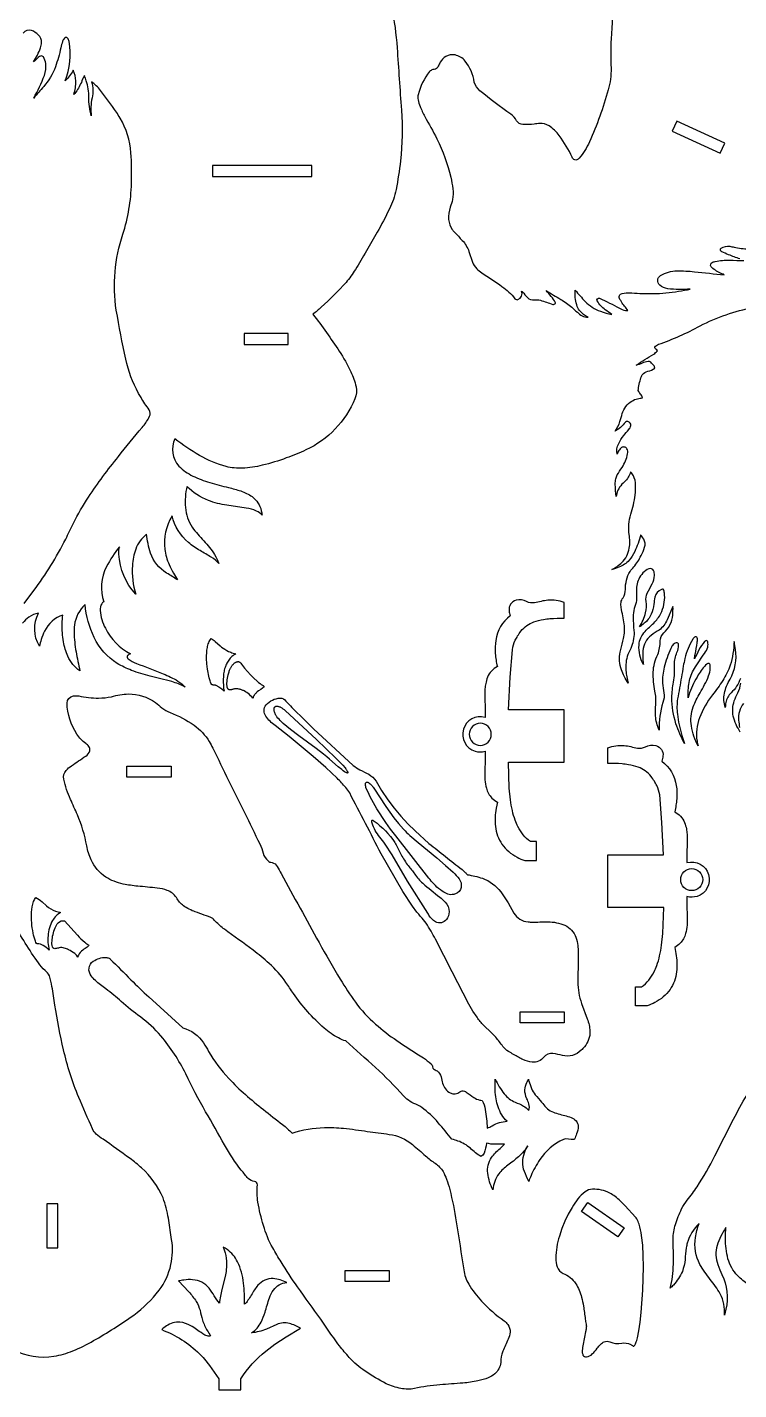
# Model space of a CAD drawing. Extents: x -678 to 636, y -56 to 1083.
# Drawn here: x -124 to 263, y -53 to 689 of the extents above; entities that cross this region are included whole.
import ezdxf

# ---------------------------------------------------------------- set-up
doc = ezdxf.new("R2010")
doc.units = 0
doc.header["$MEASUREMENT"] = 0
doc.layers.get('0').update_dxf_attribs({"linetype": 'CONTINUOUS'})

msp = doc.modelspace()

# ---------------------------------------------------------------- linework, layer by layer
for points in [[(67.97, 721.6, -0.070329), (77.13, 677.93, 0.000867), (79.47, 644.08, -0.045678), (79.04, 616.3, -0.017739), (76.55, 600.76, -0.063722), (72.97, 590.15, -0.013917), (66.31, 577.49, -0.005028), (54.4, 557.09, -0.037354), (49.33, 550.15, -0.02405), (35.83, 536.62, -0.011954), (31.28, 532.75, -0.020298), (45.62, 512.68, -0.030212), (51.94, 501.43, -0.052109), (54.77, 493.31, -0.150271), (54.18, 486.78, -0.187965), (27.48, 458.86, -0.028023), (16.8, 454.48, -0.02766), (3.73, 450.48, -0.043257), (-7.09, 448.9, -0.067309), (-15.89, 449.74, -0.060689), (-30.45, 455.91, -0.039676), (-43.93, 464.94, 0.299532), (-41.72, 450.03, 0.087), (-34.12, 444.65, 0.045821), (-24.86, 441.1, 0.011316), (-14.67, 438.37, -0.010703), (-7.98, 436.51, -0.074593), (-1.83, 433.41, -0.174765), (3.17, 425.73, -0.037408), (3.58, 423.32, 0.113296), (0.54, 425.58, 0.068641), (-4.99, 427.2), (-15.65, 428.71, -0.047579), (-25.64, 431.28, -0.109363), (-37.28, 439, 0.076069), (-38.18, 427.45, 0.12384), (-34.42, 416.75, 0.039931), (-28.1, 409.33, -0.044461), (-22.27, 401.83, -0.048674), (-19.9, 396.92, 0.073284), (-24.04, 400.39, 0.011531), (-30.16, 404.01, -0.042965), (-36.53, 408.43, -0.149929), (-45.39, 422.86, 0.167713), (-49.4, 404.69, 0.073265), (-46.99, 396.42, 0.03001), (-44.63, 391.76, 0.012807), (-42.38, 388.04, 0.010715), (-48.36, 391.77, -0.178967), (-57.12, 402.68, -0.039776), (-58.49, 407.79, -0.013692), (-59.32, 412.9, 0.14529), (-65.18, 404.87, 0.073676), (-67, 395.8, 0.090771), (-65.19, 380.22, -0.17418), (-74.34, 402.11, -0.04076), (-74.13, 406.11, 0.046058), (-81.11, 395.25, 0.203272), (-82.64, 376, 0.19202), (-83.75, 375.07, 0.154062), (-84.54, 371.35, 0.103542), (-81.75, 361.68, 0.154317), (-68.14, 347.77, 0.083761), (-69.61, 346.78, 0.389363), (-69.29, 345.04, 0.067936), (-64.83, 342.54, -0.001676), (-50.21, 336.86, -0.040309), (-42.31, 332.94, -0.06865), (-38.22, 329.58, 0.061537), (-45.62, 332.6, 0.006694), (-57.31, 335.56, -0.026967), (-67.49, 338.74, -0.041157), (-75.26, 342.55, -0.144989), (-87.79, 356.63, -0.089004), (-92.81, 374.56, 0.178602), (-98.54, 363.38, 0.039721), (-98.78, 359.44, 0.038641), (-97.69, 348.87, 0.00965), (-95.62, 338.42, -0.13299), (-102.12, 346.47, -0.064005), (-104.49, 354.29, -0.05419), (-105.23, 364.26, -0.018679), (-104.96, 368.9, 0.198126), (-114.84, 360.15, 0.041469), (-116.66, 355.52, 0.016575), (-117.63, 351.92, -0.261117), (-118.14, 369.91, 0.11613), (-123.37, 367.77, 0.032512), (-126.83, 364.54, -0.008994)], [(195.86, 706.45, 0.020828), (193.65, 682.78, 0.022262), (193.68, 666.97, -0.070317), (192.09, 654.99, -0.036845), (181.87, 626.66, -0.068792), (176.31, 617.86, -0.091833), (175.08, 616.94, -0.327512), (172.98, 617.53, -0.072774), (172.44, 618.31, 0.053577), (165.46, 630.15, 0.079339), (159.86, 635.47, 0.152945), (154.84, 636.79, 0.027119), (151.76, 636.37, -0.042613), (145.67, 636.15, -0.250257), (142.2, 638.24, 0.130871), (139.13, 641.85, -0.021834), (122.23, 654.56, -0.141466), (119.16, 659.24, 0.136385), (114.17, 670.77, 0.168818), (108.71, 674.08, 0.167635), (103.66, 673.28, 0.129787), (100.64, 670.08, 0.018982), (99.54, 667.94, -0.151925), (98.05, 666.38, -0.072325), (96.64, 666.09, 0.165154), (94.85, 664.98, 0.109853), (88.62, 652.42, 0.077887), (88.53, 649.68, 0.043691), (89.65, 646.07, 0.031225), (92.19, 640.53, -0.014432), (98.77, 628.43, -0.055078), (106.37, 607.41, -0.025038), (107.5, 601.09, -0.062536), (107.33, 595.29, -0.050482), (106.1, 591.13, 0.100672), (105.18, 584.4, 0.130159), (107.19, 579, 0.034671), (108.38, 577.49, 0.004668), (112.64, 573.04, -0.101238), (116.26, 566.98), (118.21, 561.21, 0.118116), (120.55, 557.6, 0.04113), (123.24, 555.41, -0.002898), (134.24, 547.99, -0.073029), (141.3, 541.24, 0.249937), (142.97, 540.76, 0.394335), (144.93, 545.41, -0.131701), (145.43, 545.01, 0.014317), (148.1, 541.92, 0.244911), (151.94, 540.63, -0.095856), (155.18, 540.39, -0.008794), (161.87, 538.16, 0.328193), (163.32, 538.73, 0.18721), (163.34, 539.08, 0.083905), (161.08, 542.54, -0.024261), (158.38, 545.7, 0.013108), (166.25, 540.89, -0.033522), (172.28, 536.66, -0.008892), (175.3, 533.84, 0.060371), (177.9, 531.97, 0.112928), (181.11, 531.18, -0.107204), (176.48, 534.76, -0.105157), (174.95, 537.96, -0.094506), (174.14, 545.93, 0.021477), (179.57, 539.76, 0.116316), (187.85, 534.4, 0.027086), (194.1, 532.67, 0.015978), (190.52, 535.19, -0.11479), (186.14, 540.06, -0.328521), (186.24, 541.24, -0.328521), (187.4, 541.49, -0.024781), (198.17, 536.06, 0.074741), (201.48, 534.9, 0.046363), (202.76, 534.82, 0.076723), (200.98, 537.14, -0.041519), (199.41, 539.52, 0.028656), (198.44, 540.91, -0.222996), (198.2, 543.09, -0.185093), (198.78, 543.67, -0.107614), (202.92, 544.5, -0.024605), (205.05, 544.44, 0.017104), (216.6, 544.01, 0.035818), (230.43, 545.32, 0.01125), (236.78, 546.47, -0.042452), (224.55, 546.69, -0.132414), (220.17, 548.65, -0.488687), (220.54, 553.87, -0.131071), (229.65, 556.42, -0.026969), (239.07, 555.97, -0.001658), (255.34, 554.23, 0.073029), (253.98, 554.82, -0.063077), (248.54, 558.18, -0.401455), (248.21, 560.65, -0.144956), (249.3, 561.28, -0.045014), (250.4, 561.55, -0.055704), (258.16, 562.22, -0.007778), (266, 562, 0.025224)], [(-126.01, 375.13), (-120.67, 382.2, 0.039199), (-103.34, 410.18, 0.003776), (-99.12, 418.92, -0.030703), (-90.9, 433.14, -0.02348), (-74.67, 455.21, -0.002814), (-61.61, 471.16, 0.043735), (-58, 476.39, 0.187406), (-57.5, 479.82, 0.069781), (-57.92, 480.76, -0.013916), (-62.32, 487.38, -0.012968), (-63.65, 489.69, -0.072368), (-70.6, 508.3, -0.013019), (-75.79, 535.04, -0.116204), (-72.26, 576.41, 0.073879), (-67.53, 604.11, 0.02178), (-67.79, 620.8, 0.113228), (-73.69, 639.63, 0.019313), (-75.74, 642.93, 0.010285), (-84.33, 654.78, 0.049822), (-86.66, 657.32, 0.02213), (-89.33, 659.5, -0.137475), (-88.94, 650.68, 0.09706), (-89.4, 640.91, -0.080757), (-90.72, 651.01, 0.080103), (-92.12, 659.96, 0.016507), (-93.11, 662.83, 0.058574), (-93.82, 661.63, -0.04715), (-96.88, 655.23, -0.039815), (-98.93, 652.49, 0.081273), (-97.77, 659.93, 0.107299), (-99.29, 665.79, -0.101159), (-103.67, 659.93, 0.133809), (-101.44, 681.43, 0.104396), (-102.32, 683.27, 0.4885), (-104.07, 683.17, 0.073098), (-105.07, 681.4, 0.034147), (-105.97, 677.99, -0.030418), (-108.95, 667.54, -0.093737), (-115.32, 656.89, -0.010797), (-118.06, 653.77, 0.011618), (-120.75, 650.62, 0.04554), (-114.94, 662.97, 0.110313), (-114.21, 669.49, 0.102475), (-115.49, 672.98, 0.330465), (-117.07, 673.43, 0.128215), (-118.95, 672.14), (-119.86, 671.19, -0.056296), (-120.87, 670.36, 0.05712), (-117.08, 677.94, 0.063771), (-116.52, 680.86, 0.204711), (-118.15, 684.93, 0.1186), (-121.95, 687.4, 0.317363), (-126.51, 686.01, 0.087814)], [(263.79, 562.98, -0.007767), (257.67, 565.19, -0.01989), (253.93, 566.86, -0.518717), (253.64, 568.86, -0.181117), (258.35, 569.8, -0.03993), (260.63, 569.3, 0.057308), (268.57, 568.47, -0.007512)], [(264.08, 334.28, -0.124901), (258.98, 326.51, 0.151213), (256.17, 321.18, 0.016769), (255.82, 318.59, -0.114421), (255.36, 326.26, -0.083801), (258.5, 333.9, 0.15929), (261.47, 350.13, 0.019004), (260.65, 354.42, -0.069805), (258.54, 341.54, -0.064773), (254.45, 333.17, -0.030115), (248.88, 325.4, 0.065408), (241.8, 312.86, 0.129892), (240.46, 300.2, 0.030012), (241.07, 297.58, -0.077056), (237.38, 308.43, -0.123418), (238.39, 318.85, -0.045076), (242.13, 326.43, 0.03835), (246.78, 335.68, 0.080904), (247.67, 339.86, 0.046424), (247.54, 341.76, 0.454877), (246.3, 342.46, 0.117244), (245.75, 342.17, 0.067086), (241.17, 336.23, 0.050298), (236.41, 326.52, 0.022432), (235.59, 323.77, -0.043024), (236.11, 332.17, -0.095909), (239.01, 339.7, -0.014775), (244.61, 347.98, 0.095136), (246.29, 351.44, 0.10271), (246.35, 354.26, 0.513419), (245.09, 354.81, 0.108189), (244.63, 354.48, 0.058986), (241.54, 349.91, 0.007123), (239.09, 344.96, -0.030098), (239.43, 347.47, 0.027218), (240.58, 353.82, 0.031955), (240.65, 355.97, 0.104008), (240.37, 356.76, 0.362515), (239.48, 356.93, 0.185951), (238.12, 355.78, 0.076365), (233.86, 345.2, 0.015861), (232.99, 340.99, -0.001977), (230.98, 329.14, 0.015389), (229.88, 323.2, 0.065926), (229.79, 314.8, 0.045212), (232.19, 303.3, 0.011293), (233.63, 298.82, -0.037696), (229.02, 309.69, -0.076249), (226.78, 323.9, -0.046831), (227.7, 332.31, 0.059151), (228.2, 341.9, -0.11499), (229.55, 348.52, 0.11346), (230.42, 352.7, 0.422777), (229.12, 353.82, 0.184095), (227.09, 352.27, 0.047833), (226.19, 350.6, 0.0445), (222.57, 340.45, 0.067747), (221.67, 331.75, 0.041714), (222.47, 326.5, -0.119543), (221.93, 321.19, 0.098463), (219.94, 306.22, -0.103072), (217.89, 313.97, -0.047908), (218.05, 320.06, 0.063903), (217.56, 327.47, -0.058323), (216.61, 337.74, -0.102603), (219.08, 347.38, 0.104996), (220.38, 354.8, -0.172123), (222.35, 359.16, 0.195997), (227.24, 368.89, 0.031323), (227.38, 373.52), (224.19, 366.33, -0.130815), (219.8, 360.7, 0.032736), (215.5, 357.79, 0.203222), (211.04, 349.45, 0.053807), (210.98, 344.76, 0.015935), (211.27, 341.93, -0.13736), (208.89, 352.5, -0.172056), (212.22, 360, -0.020181), (216.91, 364.53, 0.072041), (220.78, 369.69, 0.123222), (222.84, 379.77, 0.042865), (222.53, 381.97, 0.117466), (222.02, 382.93, 0.157503), (221.18, 382.84, 0.258569), (217.52, 378.61, 0.036353), (216.96, 374.81, -0.065918), (215.48, 369.28, -0.116694), (211.72, 364.37, -0.018207), (209.23, 362.4, 0.060915), (212.46, 370.11, 0.104737), (212.7, 376.33, -0.139951), (213.41, 380.89, -0.003733), (216.07, 385.94, 0.100653), (217.33, 390.49, 0.10935), (216.8, 393.16, 0.367404), (214.29, 394.11, 0.182425), (208.74, 388.49, 0.137594), (207.5, 381.21, -0.119867), (206.31, 372.52, 0.07433), (205.66, 367.76, 0.019104), (206.09, 360.49, -0.114811), (204.81, 351.7, -0.009428), (202.86, 347.33, 0.114985), (201.73, 338.69, 0.044875), (202.94, 331.76, -0.04556), (199.32, 339.02, -0.142518), (198.67, 348.7), (198.99, 350.07, 0.008646), (200.51, 356.1, 0.08794), (200.78, 364.03, 0.011617), (199.17, 372.94, -0.056051), (199.08, 375.66, -0.128471), (200.16, 378.29, 0.144619), (201.48, 382.87, -0.083832), (202.12, 387.84, -0.090654), (204, 392.69, -0.038606), (206.01, 395.07, 0.062822), (210.01, 401.29, 0.049924), (211.94, 405.8, 0.204915), (211.42, 410.29, 0.009707), (209.71, 412.59, -0.051643), (206.56, 403.48, -0.059979), (203.48, 398.77, -0.118312), (197.94, 394.93, -0.044354), (194.05, 393.69, 0.066351), (199.55, 397.49, 0.16397), (203.57, 405.35, 0.089667), (203.5, 412.71, -0.109076), (204.45, 423.82, 0.042554), (206.81, 434.22, 0.05224), (206.93, 441, 0.123399), (205.12, 445.92, 0.039353), (204.31, 446.87, -0.148803), (200.9, 441.49, 0.151721), (196.77, 435, 0.035855), (196.49, 433.46, -0.032039), (195.93, 440.12, -0.045071), (196.22, 443.19, -0.063773), (197.02, 445.2, -0.011537), (199.69, 449.33, 0.086235), (202.68, 456.71, 0.17793), (202.32, 459.5, 0.420412), (199.4, 460.14, 0.135197), (197.87, 458.52, 0.028909), (196.91, 456.47, -0.165787), (197.83, 462.4, -0.062958), (200.54, 466.65, -0.006001), (203.39, 469.96, 0.140379), (204.42, 472.13, 0.372208), (202.86, 474.34, 0.246926), (201.5, 473.91, -0.024761), (198.78, 471.16, -0.054713), (195.83, 469.16, 0.071732), (198.52, 474.35, 0.01673), (199.76, 478.65, -0.188237), (205.02, 485.44, -0.092681), (208.06, 486.79, 0.004501), (210.79, 487.24, 0.092677), (209.73, 489.3, -0.02303), (208.39, 491.2, -0.043461), (209.95, 498.14, -0.038106), (210.67, 499.73, -0.205067), (213.75, 501.7, 0.148004), (217.48, 503.5, 0.121409), (216.81, 504.96, 0.039175), (215.38, 506.6, 0.195753), (213.85, 507.1, 0.078766), (210.62, 506.09, -0.082002), (207.38, 505.1, -0.002491), (216.87, 511.11, 0.048798), (218.9, 512.78, 0.176881), (218, 513.77, -0.146353), (217.53, 514.47, -0.165852), (217.58, 514.83, -0.187032), (219.51, 516.43, 0.044337), (242.14, 526.5, -0.071981), (271.14, 536.45, -0.068852)], [(264.05, 305.13, -0.093331), (260.22, 313.84, -0.133461), (260.78, 322.06, -0.036361), (262.69, 326.44, 0.089274), (264.25, 331.69, 0.071182)], [(265.77, 320.71, 0.191273), (263.14, 311.58, 0.024496), (263.67, 307.69, -0.011113)], [(-131.66, -31.51, 0.163797), (-109.73, -34.98, 0.060579), (-99.4, -32.04, 0.036643), (-88.18, -26.49, 0.02738), (-66.3, -12.55, 0.073943), (-52.48, 0.96, 0.103988), (-46.04, 14.91, 0.094715), (-45.64, 28.58), (-47.39, 40.17, 0.053866), (-50.35, 51.26, 0.109598), (-61.97, 67.61, 0.030042), (-68.32, 72.79, 0.005437), (-83.02, 83.25, -0.020872), (-86.67, 86.06, -0.096572), (-88.74, 88.87, -0.005494), (-96.23, 106.08, -0.041725), (-104.5, 131.98, -0.018045), (-109.22, 156.38, 0.004632), (-110.83, 166.42, 0.033701), (-112.25, 172.32, 0.138652), (-114.56, 175.14, -0.060014), (-118.19, 179.34, -0.034838), (-131.79, 201.35, -0.003946)], [(268.48, 4.01, -0.047913), (262.53, 8.98, -0.122834), (257.34, 18.17, -0.072289), (255.98, 29.21, -0.020661), (256.23, 35.11, 0.073337), (251.45, 25.38, 0.159938), (251.76, 14.91, 0.030333), (254.03, 9.48, -0.170602), (256.22, -9.42, -0.022436), (255.42, -12.61, 0.143267), (253.08, -1.04, 0.050355), (247.67, 6.9, -0.04682), (242.07, 15.04, -0.16245), (239.6, 29.69, -0.052205), (241.58, 37.38, 0.128398), (235.17, 26.65, 0.030378), (234.64, 24.11, 0.012622), (233.96, 17.65, -0.064556), (232.49, 11.25, -0.090731), (227.6, 3.8, -0.019101), (225.8, 2.01, 0.060814), (227.61, 15.13, 0.017572), (227.59, 22.37, -0.014653), (227.44, 28.87, -0.073747), (228.69, 36.78, -0.039564), (232.09, 45.31, -0.048251), (235.19, 50.02, 0.028294), (240.52, 57.4, 0.021741), (250.21, 74.13), (260.34, 94.19, -0.028625), (275.41, 119.63, -0.049406)]]:
    msp.add_lwpolyline(points, format="xyb")
for points in [[(226.92, 632.64), (253.07, 620.57), (255.58, 626.02), (229.43, 638.09)], [(-23.35, 613.79), (-23.35, 607.79), (30.65, 607.79), (30.65, 613.79)], [(-6.23, 522.3), (-6.23, 516.3), (17.77, 516.3), (17.77, 522.3)], [(-17.1, 327.39), (-18.31, 328.46), (-18.85, 328.91), (-19.36, 329.31), (-19.88, 329.67), (-20.14, 329.84), (-20.42, 330), (-20.7, 330.15), (-21, 330.29), (-21.31, 330.43), (-21.64, 330.56), (-21.81, 330.61), (-21.97, 330.65), (-22.12, 330.69), (-22.27, 330.71), (-22.41, 330.73), (-22.54, 330.73), (-22.8, 330.74), (-23.03, 330.75), (-23.14, 330.76), (-23.25, 330.77), (-23.3, 330.78), (-23.35, 330.79), (-23.4, 330.8), (-23.45, 330.81), (-23.5, 330.83), (-23.55, 330.85), (-23.6, 330.87), (-23.65, 330.89), (-23.69, 330.92), (-23.74, 330.95), (-23.79, 330.99), (-23.83, 331.03), (-23.88, 331.07), (-23.92, 331.12), (-23.97, 331.17), (-24.01, 331.23), (-24.06, 331.29), (-24.1, 331.36), (-24.19, 331.52), (-24.28, 331.69), (-24.37, 331.89), (-24.46, 332.12), (-24.55, 332.38), (-24.74, 332.99), (-25.14, 334.63), (-26.04, 339.4), (-26.4, 342.24), (-26.6, 345.23), (-26.61, 346.74), (-26.56, 348.23), (-26.42, 349.7), (-26.32, 350.42), (-26.2, 351.12), (-26.05, 351.81), (-25.88, 352.49), (-25.67, 353.14), (-25.44, 353.78), (-25.18, 354.39), (-24.89, 354.98), (-24.57, 355.54), (-24.21, 356.07), (-23.92, 355.94), (-23.64, 355.78), (-23.35, 355.6), (-23.07, 355.41), (-22.49, 354.96), (-21.9, 354.46), (-19.22, 352.08), (-18.43, 351.44), (-17.58, 350.82), (-16.67, 350.21), (-15.67, 349.63), (-14.59, 349.09), (-14.01, 348.84), (-13.41, 348.6), (-12.79, 348.38), (-12.14, 348.17), (-11.46, 347.98), (-10.76, 347.82), (-11.32, 347.47), (-11.87, 347.09), (-12.38, 346.69), (-12.87, 346.27), (-13.33, 345.83), (-13.77, 345.36), (-14.18, 344.87), (-14.56, 344.37), (-14.92, 343.84), (-15.26, 343.29), (-15.57, 342.72), (-15.86, 342.13), (-16.12, 341.53), (-16.36, 340.9), (-16.58, 340.26), (-16.77, 339.61), (-16.95, 338.94), (-17.1, 338.25), (-17.33, 336.83), (-17.49, 335.37), (-17.56, 333.85), (-17.56, 332.29), (-17.48, 330.69), (-17.32, 329.06)], [(-1.38, 323.56), (-1.99, 324.26), (-2.63, 324.91), (-3.29, 325.53), (-3.97, 326.1), (-4.67, 326.62), (-5.39, 327.09), (-6.13, 327.5), (-6.5, 327.69), (-6.87, 327.86), (-7.25, 328.02), (-7.62, 328.16), (-8, 328.28), (-8.38, 328.39), (-8.76, 328.48), (-9.14, 328.55), (-9.52, 328.61), (-9.9, 328.64), (-10.28, 328.66), (-10.66, 328.66), (-11.04, 328.64), (-11.41, 328.6), (-11.78, 328.54), (-12.15, 328.47), (-12.52, 328.36), (-12.88, 328.24), (-13.06, 328.18), (-13.23, 328.14), (-13.39, 328.1), (-13.55, 328.07), (-13.7, 328.06), (-13.77, 328.06), (-13.84, 328.06), (-13.91, 328.06), (-13.98, 328.07), (-14.04, 328.07), (-14.11, 328.08), (-14.17, 328.1), (-14.23, 328.11), (-14.29, 328.13), (-14.34, 328.15), (-14.4, 328.17), (-14.45, 328.2), (-14.51, 328.23), (-14.56, 328.26), (-14.61, 328.29), (-14.66, 328.32), (-14.7, 328.36), (-14.75, 328.4), (-14.79, 328.44), (-14.83, 328.49), (-14.87, 328.53), (-14.91, 328.58), (-14.95, 328.63), (-14.99, 328.68), (-15.06, 328.79), (-15.12, 328.91), (-15.18, 329.03), (-15.23, 329.16), (-15.28, 329.3), (-15.33, 329.45), (-15.37, 329.6), (-15.43, 329.92), (-15.48, 330.26), (-15.51, 330.63), (-15.52, 331.01), (-15.51, 331.82), (-15.44, 332.69), (-15.33, 333.58), (-15.18, 334.5), (-14.8, 336.31), (-14.37, 338), (-14.25, 338.39), (-14.11, 338.78), (-13.97, 339.15), (-13.81, 339.51), (-13.64, 339.87), (-13.46, 340.21), (-13.27, 340.54), (-13.07, 340.85), (-12.87, 341.15), (-12.65, 341.44), (-12.43, 341.71), (-12.21, 341.96), (-11.98, 342.2), (-11.75, 342.42), (-11.51, 342.62), (-11.28, 342.81), (-11.04, 342.97), (-10.8, 343.11), (-10.68, 343.18), (-10.57, 343.24), (-10.45, 343.29), (-10.33, 343.34), (-10.21, 343.38), (-10.1, 343.41), (-9.98, 343.44), (-9.87, 343.47), (-9.75, 343.49), (-9.64, 343.5), (-9.53, 343.5), (-9.42, 343.5), (-9.31, 343.5), (-9.21, 343.49), (-9.1, 343.47), (-9, 343.44), (-8.9, 343.41), (-8.8, 343.37), (-8.7, 343.32), (-8.61, 343.27), (-8.52, 343.21), (-8.43, 343.14), (-8.34, 343.06), (-8.25, 342.98), (-8.17, 342.89), (-8.09, 342.79), (-8.02, 342.69), (-7.94, 342.58), (-7.59, 342.05), (-7.12, 341.42), (-5.89, 339.91), (-2.64, 336.33), (-0.85, 334.53), (0.9, 332.91), (1.72, 332.2), (2.49, 331.59), (3.19, 331.09), (3.52, 330.89), (3.81, 330.71), (3.95, 330.64), (4.07, 330.56), (4.18, 330.49), (4.27, 330.42), (4.32, 330.38), (4.36, 330.35), (4.39, 330.31), (4.42, 330.28), (4.45, 330.24), (4.48, 330.21), (4.5, 330.17), (4.52, 330.14), (4.54, 330.11), (4.55, 330.09), (4.55, 330.07), (4.56, 330.05), (4.57, 330.04), (4.57, 330.02), (4.57, 330), (4.58, 329.99), (4.58, 329.97), (4.58, 329.95), (4.58, 329.94), (4.58, 329.92), (4.58, 329.9), (4.58, 329.89), (4.58, 329.87), (4.58, 329.85), (4.58, 329.84), (4.57, 329.82), (4.57, 329.8), (4.56, 329.77), (4.55, 329.73), (4.53, 329.7), (4.52, 329.67), (4.5, 329.63), (4.48, 329.6), (4.45, 329.56), (4.43, 329.53), (4.37, 329.46), (4.3, 329.39), (4.23, 329.32), (4.06, 329.18), (3.86, 329.03), (2.85, 328.37), (1.64, 327.55), (1.02, 327.07), (0.71, 326.8), (0.41, 326.52), (0.12, 326.22), (-0.16, 325.9), (-0.42, 325.57), (-0.66, 325.21), (-0.77, 325.02), (-0.88, 324.83), (-0.98, 324.63), (-1.08, 324.43), (-1.16, 324.22), (-1.24, 324.01), (-1.32, 323.79)], [(40.28, 290.43), (38.82, 291.71), (37.09, 293.12), (32.99, 296.23), (23.6, 303.13), (19.07, 306.6), (15.15, 309.87), (13.54, 311.38), (12.84, 312.09), (12.22, 312.78), (11.69, 313.43), (11.46, 313.75), (11.25, 314.05), (11.07, 314.35), (10.91, 314.64), (10.77, 314.91), (10.72, 315.05), (10.67, 315.18), (10.5, 315.68), (10.37, 316.15), (10.27, 316.58), (10.2, 316.98), (10.18, 317.16), (10.17, 317.34), (10.16, 317.51), (10.16, 317.66), (10.17, 317.81), (10.18, 317.96), (10.2, 318.09), (10.23, 318.22), (10.27, 318.34), (10.29, 318.39), (10.31, 318.45), (10.33, 318.5), (10.35, 318.55), (10.38, 318.6), (10.41, 318.65), (10.44, 318.69), (10.47, 318.73), (10.5, 318.77), (10.53, 318.81), (10.57, 318.85), (10.6, 318.89), (10.64, 318.92), (10.68, 318.95), (10.72, 318.98), (10.76, 319.01), (10.8, 319.04), (10.84, 319.06), (10.89, 319.09), (10.93, 319.11), (10.98, 319.13), (11.03, 319.15), (11.08, 319.16), (11.13, 319.18), (11.18, 319.19), (11.23, 319.2), (11.34, 319.22), (11.45, 319.23), (11.57, 319.24), (11.69, 319.24), (11.81, 319.23), (11.94, 319.22), (12.07, 319.2), (12.2, 319.18), (12.48, 319.11), (12.77, 319.02), (13.06, 318.91), (13.37, 318.78), (13.68, 318.63), (13.99, 318.46), (14.32, 318.27), (14.97, 317.84), (15.62, 317.35), (16.26, 316.81), (33.18, 301.09), (43.71, 290.93), (47.51, 287.02), (48.8, 285.59), (49.26, 285.02), (49.44, 284.79), (49.58, 284.58), (49.81, 284.21), (50, 283.89), (50.14, 283.61), (50.2, 283.49), (50.24, 283.38), (50.28, 283.28), (50.29, 283.23), (50.3, 283.18), (50.31, 283.14), (50.32, 283.1), (50.32, 283.07), (50.32, 283.03), (50.32, 283.02), (50.32, 283), (50.32, 282.98), (50.32, 282.97), (50.31, 282.96), (50.31, 282.94), (50.31, 282.93), (50.3, 282.92), (50.3, 282.92), (50.3, 282.91), (50.29, 282.9), (50.29, 282.9), (50.29, 282.89), (50.29, 282.89), (50.28, 282.88), (50.28, 282.88), (50.27, 282.87), (50.27, 282.87), (50.27, 282.86), (50.26, 282.86), (50.26, 282.85), (50.25, 282.85), (50.25, 282.85), (50.24, 282.84), (50.24, 282.84), (50.24, 282.84), (50.22, 282.83), (50.22, 282.83), (50.21, 282.83), (50.21, 282.82), (50.2, 282.82), (50.2, 282.82), (50.19, 282.82), (50.18, 282.81), (50.16, 282.81), (50.15, 282.81), (50.14, 282.81), (50.12, 282.8), (50.11, 282.8), (50.09, 282.8), (50.06, 282.8), (50.02, 282.81), (49.98, 282.81), (49.94, 282.82), (49.9, 282.83), (49.86, 282.85), (49.76, 282.88), (49.66, 282.92), (49.55, 282.97), (49.43, 283.02), (49.16, 283.16), (48.55, 283.54), (47.82, 284.04), (46.99, 284.66), (45.04, 286.22)], [(-69.98, 280.56), (-69.98, 286.56), (-45.98, 286.56), (-45.98, 280.56)], [(168.16, 152.71), (168.16, 146.71), (144.16, 146.71), (144.16, 152.71)], [(-113.7, 24.11), (-107.7, 24.11), (-107.7, 48.11), (-113.7, 48.11)], [(177.63, 43.89), (181.07, 48.81), (200.73, 35.04), (197.29, 30.13)], [(72.81, 11.66), (72.81, 5.66), (48.81, 5.66), (48.81, 11.66)]]:
    msp.add_lwpolyline(points, close=True)
for points in [[(137.88, 317.3), (138.64, 335.02), (139.9, 349.99, -0.088505), (141.5, 355.19, -0.025013), (142.78, 357.47, -0.022924), (144.61, 360.15, -0.139463), (151.53, 365.1, -0.050567), (156.91, 366.51, -0.018966), (160.38, 366.95, -0.022319), (168.08, 367.24), (168.08, 375.77, 0.098584), (159.29, 376.95, 0.038732), (155.52, 376.33, -0.029406), (151.92, 375.55, -0.164756), (147.61, 376.24, 0.196157), (141.95, 376.94, 0.3648), (138.1, 371.23, 0.077104), (138.74, 368.49, 0.196315), (130.86, 355.08, 0.058993), (130.6, 347.97, 0.03903), (131.73, 340.82, 0.181595), (126.38, 334.97, 0.051801), (125.37, 331.51, 0.026718), (124.99, 328.7), (125.02, 313.14, 0.410057), (113.22, 306.62, 0.410057), (119.57, 294.73, 0.144618), (125.02, 294.65), (124.99, 279.09, 0.050313), (125.79, 274.5, 0.12454), (128.74, 269.17, 0.08283), (131.73, 266.97), (131.07, 263.68, 0.071707), (130.72, 253.67, 0.121835), (134.25, 244, 0.122405), (142.45, 236.94, 0.035774), (146.74, 235.07), (153.08, 235.07), (153.08, 245.42), (149.74, 245.42, -0.120826), (142.94, 253.6, -0.029785), (141.43, 257.1, -0.030909), (139.92, 262.32, -0.022276), (138.87, 268.12), (138.22, 274.47), (137.72, 288.64), (168.08, 288.64), (168.09, 317.3)], [(167.75, 83.19, 0.139673), (154.88, 72.15, 0.04993), (150.09, 63.43, 0.011236), (148.8, 60.3, -0.020035), (146.43, 65.72, -0.185201), (146.49, 75.88, -0.036462), (148.28, 79.74, -0.082493), (143.3, 73.74, -0.023288), (137.47, 69.14, 0.068483), (132.56, 64.41, 0.135044), (129.27, 55.69, -0.081512), (126.49, 64.68, -0.182643), (128.56, 73.33, -0.054728), (133.22, 78.25, 0.016013), (135.59, 80.54, 0.010747), (130.66, 80.51, -0.077157), (125.8, 81.16, -0.078698), (124.5, 75.64, -0.177544), (122.73, 73.81, -0.048803), (117.03, 78.32, 0.097438), (110.29, 82.28, 0.025709), (107.03, 83.24, 0.007102), (99.55, 92.23, 0.055011), (90.54, 100.57, 0.076763), (86.22, 102.8, -0.080455), (82.44, 105.17, -0.025008), (80.57, 106.94, 0.027815), (65.33, 122.33, -0.002731), (49.25, 136.8, -0.067891), (45.2, 138.42, -0.059148), (37.4, 143.82, -0.060593), (20.67, 162.72, -0.0073), (16.57, 168.71, 0.061217), (7.44, 179.04, 0.022743), (-1.29, 186.26, 0.005246), (-16.93, 197.65, -0.043195), (-21.69, 201.84, -0.026462), (-23.16, 203.62, 0.010825), (-32.78, 207.14, -0.069632), (-39.17, 210.43, -0.106053), (-43.03, 214.92, 0.170484), (-48.03, 218.83, 0.060626), (-53.46, 220.13, 0.00255), (-64.13, 221.12, -0.024026), (-72.01, 222.3, -0.089521), (-81.57, 226.14, -0.143038), (-89.5, 235.51, -0.066624), (-91.88, 243.13, 0.053625), (-96.96, 260.02, 0.008105), (-100.76, 268.43, -0.051008), (-104.4, 279.39, -0.219359), (-103.08, 284.19, -0.084456), (-100.15, 286.8, 0.006645), (-92.46, 292.05, 0.159431), (-90.22, 294.83, 0.23775), (-90.68, 297.26, 0.082634), (-92.41, 298.88, -0.092937), (-97.23, 303.99, -0.137172), (-102.61, 320.91, -0.365399), (-99.18, 324.79, -0.094584), (-96.27, 324.78, 0.046571), (-85.46, 323.64, 0.047855), (-78.39, 324.38, -0.065337), (-69.15, 325.92, -0.162803), (-54.51, 321.2, -0.018273), (-50.96, 318.38, 0.059794), (-46.51, 315.71, -0.061198), (-33.46, 308.88, -0.102747), (-25.2, 299.9, -0.021365), (-23.27, 296.36, 0.001451), (-5.93, 261.27, 0.000759), (2.37, 244.17, -0.051284), (4.21, 239.08, 0.139994), (6.86, 234.89, 0.145204), (9.02, 234.05, -0.189437), (11.88, 231.9, -0.020116), (14.02, 228.03, 0.0022), (34.63, 190.5, 0.006153), (46.21, 170.43, 0.017977), (54.44, 157.9, 0.057138), (65.41, 145.99, 0.02882), (76.98, 137.01, 0.009784), (91.45, 127.52, -0.043437), (95.61, 124.34, -0.170277), (96.44, 122.63, 0.142785), (97.05, 121.59, 0.035381), (98.87, 120.44, -0.153016), (101.06, 117.23, -0.00947), (101.9, 113.74, 0.200398), (106.06, 108.46, 0.298474), (111.37, 109.14, -0.148816), (112.59, 109.64, -0.125004), (114.82, 108.88, -0.0063), (118.92, 106.01, 0.082035), (122.13, 104.57, 0.048506), (123.4, 104.41, -0.091336), (125.13, 99.48, -0.037828), (126.14, 89.36, 0.062991), (128.94, 90.63, -0.124622), (137.08, 93.03, -0.132456), (132.17, 100.85, -0.072445), (130.56, 109.88, -0.029649), (130.61, 116.04, 0.063412), (135.5, 107.96, 0.119874), (141.47, 103.44, -0.030478), (145.94, 101.36, -0.07734), (148.85, 98.99, 0.15777), (148.93, 102.46, 0.045367), (147.76, 105.35, -0.107644), (146.73, 110.25, -0.10833), (147.8, 114.12, -0.018349), (148.76, 115.9, 0.114602), (148.84, 115.1, -0.011925), (150.38, 110.87, 0.077149), (152.36, 107.53, 0.006902), (155.85, 103.43, 0.022672), (158.26, 100.47, 0.108798), (161.42, 98.36, 0.05138), (168.4, 96.18, -0.018625), (171.94, 95.15, -0.108477), (174.59, 93.35, -0.179643), (175.76, 90.25, -0.103829), (174.92, 86.14, -0.01003), (173.74, 83.29, -0.086809), (171.97, 83.11), (168.95, 83.41, 0.124992)], [(177.43, 131.78, -0.265862), (167.16, 128.86, 0.021339), (162.03, 129.99, 0.275993), (157, 127.95, -0.268508), (150.61, 125.26, -0.08289), (145.7, 126.68, -0.019151), (143.26, 127.9, -0.004126), (137.82, 131.08, -0.08114), (134.75, 133.87, 0.021342), (130.85, 138.79), (128.37, 141.4), (124.37, 145.22, -0.044911), (120.67, 149.73), (118.47, 153.06), (116.23, 156.83), (107.06, 174.55), (98.06, 192.35, 0.024235), (92.97, 200.9, 0.034419), (89.95, 204.69, -0.023687), (87.92, 207.06), (85.61, 210.19), (80.29, 218.31), (68.45, 238.77, 0.001163), (51.31, 271.97, 0.038935), (49.17, 274.89, 0.02196), (44.46, 279.95), (38.34, 285.76), (31.5, 291.83), (18.4, 302.76), (10.71, 308.74, -0.09979), (5.65, 313.78, -0.109283), (4.68, 316.64, -0.205659), (5.86, 319.95, -0.208406), (13.47, 323.62, -0.248175), (16.59, 322, 0.012789), (19.85, 318.53, 0.002461), (31.66, 306.97), (53.3, 286.97, 0.052062), (56.89, 284.5, -0.009839), (61.68, 282.09, -0.12096), (65.68, 278.42), (68.72, 273.19), (72.04, 268.25), (75.57, 263.59), (79.26, 259.21), (83.06, 255.12), (86.9, 251.3), (94.48, 244.46, 0.002146), (112.5, 230.19), (114.21, 228.68, -0.035083), (115.42, 227.41, -0.04257), (123.58, 225.42, -0.148894), (133.56, 218.09, -0.018088), (135.12, 215.94), (137.6, 212.02), (140.78, 206.46, 0.239385), (148.48, 201.67, 0.014569), (150.56, 201.56, 0.007029), (159.22, 201.76, -0.094889), (168.52, 199.86, -0.207799), (174.48, 193.28, -0.054644), (175.53, 188.81, -0.024884), (175.83, 185.08), (175.82, 179.8, 0.010941), (175.55, 169.04, 0.086071), (177.62, 157.2), (180.7, 148.89, -0.074684), (182.17, 142.11, -0.184526), (179.19, 133.66, -0.032889)], [(122.42, 309.89, 0.414214), (116.42, 303.89, 0.414214), (122.42, 297.89, 0.414214), (128.42, 303.89, 0.414214)], [(222.15, 238.14), (221.39, 255.85), (220.13, 270.83, 0.088505), (218.53, 276.03, 0.025013), (217.24, 278.31, 0.022924), (215.42, 280.99, 0.139463), (208.5, 285.94, 0.050567), (203.12, 287.35, 0.018966), (199.65, 287.78, 0.022319), (191.95, 288.08), (191.95, 296.61, -0.098584), (200.74, 297.79, -0.038732), (204.51, 297.17, 0.029406), (208.11, 296.39, 0.164752), (212.42, 297.07, -0.196157), (218.08, 297.78, -0.364798), (221.93, 292.07, -0.077104), (221.29, 289.33, -0.196315), (229.17, 275.92, -0.058993), (229.43, 268.8, -0.039001), (228.3, 261.66, -0.181597), (233.64, 255.81, -0.051801), (234.66, 252.35, -0.026718), (235.04, 249.53), (235.01, 233.98, -0.410057), (246.81, 227.46, -0.410057), (240.46, 215.56, -0.144618), (235.01, 215.49), (235.04, 199.93, -0.050313), (234.24, 195.33, -0.124596), (231.29, 190.01, -0.082886), (228.3, 187.81), (228.96, 184.52, -0.071715), (229.31, 174.51, -0.121835), (225.78, 164.83, -0.122405), (217.58, 157.78, -0.035774), (213.29, 155.91), (206.95, 155.91), (206.95, 166.26), (210.29, 166.26, 0.120826), (217.09, 174.44, 0.029785), (218.6, 177.94, 0.030909), (220.11, 183.16, 0.022276), (221.16, 188.96), (221.81, 195.31), (222.31, 209.47), (191.95, 209.47), (191.94, 238.14)], [(107.99, 216.64, -0.145609), (104.79, 216.86, -0.086611), (100.7, 219.13, -0.041691), (97.16, 222.4, -0.022056), (94.46, 225.59), (76.4, 248.65), (73.61, 252.14), (70.94, 255.85), (66.19, 263.31), (62.55, 269.87, -0.026944), (60.19, 274.96, -0.105503), (59.91, 277.19, -0.210437), (60.31, 277.76, -0.210437), (60.99, 277.85, -0.109216), (61.5, 277.63, -0.083487), (63.15, 276.19, -0.028812), (64.38, 274.62), (70.95, 264.59), (75.37, 258.41), (77.89, 255.27), (80.63, 252.17, 0.020265), (84.11, 248.8), (88.57, 244.93), (98.71, 236.54), (103.53, 232.45), (107.62, 228.72, -0.036671), (110.94, 225.07, -0.212196), (112.01, 220.48, -0.279873), (108.91, 216.93, -0.026974)], [(103.98, 203, -0.381851), (98.03, 201.72, -0.143055), (94.49, 205.38, -0.020058), (93.94, 206.41), (82.73, 223.93), (74.43, 238.17), (70.61, 244.1, 0.040261), (67.7, 247.91, -0.088867), (63.51, 255.42, -0.09411), (63.34, 256.73, -0.25663), (63.63, 257.04, -0.25663), (64.04, 256.97, -0.051168), (64.57, 256.65, -0.090049), (75.9, 244.91, -0.022543), (77.42, 242.28), (79.35, 238.3, 0.042564), (83.19, 232.33, -0.005984), (86.77, 227.77, 0.073747), (91.09, 222.73, 0.013406), (100.36, 215.22, -0.045942), (103.38, 212.49, -0.17177), (105.44, 207.25, -0.170465)], [(237.61, 230.73, -0.414214), (243.61, 224.73, -0.414214), (237.61, 218.73, -0.414214), (231.61, 224.73, -0.414214)], [(-112.42, 186.32, 0.058475), (-115.55, 188.87, 0.138448), (-118.83, 189.78, -0.207922), (-119.04, 189.77, -0.207922), (-119.2, 189.91, -0.090177), (-119.84, 191.17, -0.041299), (-121.03, 195.53, -0.064465), (-121.95, 206.97, -0.078), (-120.81, 212.78, -0.068783), (-119.58, 215.02, -0.048936), (-116.23, 212.65), (-113.79, 210.45, 0.096508), (-108.81, 207.61, 0.025339), (-106.11, 206.82, 0.134674), (-110.47, 202.45, 0.117947), (-112.97, 194.11, 0.03573), (-112.98, 190.44, 0.032725)], [(-103.98, 202.23), (-96.99, 194.39, 0.029953), (-92.94, 190.56, 0.038458), (-90.8, 189.04, -0.214015), (-91.3, 188.25), (-91.63, 187.97, 0.014965), (-93.99, 186.31, 0.123349), (-96.43, 183.48, 0.05099), (-96.8, 182.43, 0.116459), (-98.45, 184.44, 0.062414), (-101.87, 186.52, 0.033235), (-104.09, 187.44, 0.138198), (-106.84, 187.57, -0.039234), (-108.83, 187.13, -0.120618), (-109.72, 187.12, -0.24224), (-110.54, 188.16, -0.094107), (-110.79, 191.14, -0.082271), (-109.1, 198.46, -0.097396), (-107.38, 201.2, -0.273919)], [(-79.06, 181.38, -0.004218), (-67.89, 170.18, 0.010578), (-58.06, 160.76), (-39.56, 143.93, -0.188747), (-28.27, 135.72, -0.020661), (-25.56, 131.07, 0.05745), (-14.55, 116.39, 0.025923), (-5.45, 107.58, 0.012839), (4.3, 99.45, 0.001851), (14.74, 91.23, -0.029172), (19.95, 86.6, -0.078816), (37.55, 89.6, -0.030257), (47.97, 89.2, -0.016243), (60.92, 87.5, -0.001617), (72.84, 85.92, -0.142394), (85.52, 80.3, -0.011151), (92.66, 74.14, 0.030417), (97.89, 70.14, -0.112154), (102.23, 65.61, -0.032973), (104.04, 61.44, -0.028222), (105.79, 55.9, -0.023737), (109.37, 38.26, -0.000884), (113.4, 12.12, 0.097721), (116.18, 4.28, 0.057), (123.19, -5.03, 0.054401), (135.4, -15.7, -0.063933), (137.42, -17.61, -0.184713), (138.66, -21.87, -0.080353), (137.7, -25.68, 0.005505), (134.71, -32.32, 0.10034), (133.55, -38.42, -0.200038), (130.29, -44.61, -0.078196), (126.82, -46.68, -0.056943), (121.14, -48.43, -0.031904), (113, -49.63, -0.003086), (100.44, -50.57, 0.036482), (86.6, -52.63, -0.089745), (79.23, -52.54, -0.068995), (71.15, -49.96, -0.025093), (59.72, -43.14, -0.056806), (51.11, -35.64, -0.025324), (45.75, -29.25, -0.017647), (39.62, -20.7), (35.53, -14.79, 0.003551), (22.92, 2.74, -0.019339), (13.97, 16.41, -0.010475), (9.42, 24.06, -0.058306), (4.36, 36.22, -0.031197), (1.34, 48.99, -0.062449), (1.05, 58.38, 0.380054), (-0.53, 60.28, -0.189286), (-3.99, 61.87, 0.006607), (-7.71, 66.34, -0.03988), (-16.79, 80.14, 0.003601), (-27.12, 98.26, -0.017905), (-38, 118.87, 0.062905), (-51.51, 139.57, 0.053156), (-62.66, 149.88, -0.022128), (-73.08, 158.29, 0.016473), (-81.46, 165.19, -0.031692), (-87.13, 169.67, -0.046053), (-89.53, 172.36, -0.183829), (-90.65, 176.43, -0.215116), (-88.33, 180.21, -0.161275), (-81.46, 182.31, -0.095698), (-79.75, 181.87, -0.069132)], [(180.29, -35.24, 0.160978), (183.45, -33.77, 0.058703), (186.12, -30.64, -0.019299), (188.03, -28.36, -0.092124), (189.9, -27.09, -0.19846), (192.98, -27.23, 0.146558), (199.44, -27.89, -0.170613), (204.34, -28.55, -0.057844), (205.54, -29.41, 0.442479), (206.39, -29.23, 0.09521), (207.17, -27.77, 0.032463), (207.98, -25), (208.75, -21.18), (209.46, -16.48), (210.08, -11.09), (211, 1.04), (211.32, 13.76), (211.2, 19.89), (210.87, 25.61), (210.3, 30.75, 0.039438), (208.94, 37.06, 0.052158), (207.7, 39.86, 0.050881), (206.95, 40.85), (201.26, 47.03), (198.65, 49.65, 0.070497), (192.92, 53.92, 0.124339), (183.55, 56.04, 0.151929), (179.52, 54.59, 0.064749), (175.61, 50.74, 0.033582), (172.39, 46.1), (170.38, 42.49), (168.53, 38.6), (166.9, 34.56), (165.54, 30.47, 0.072372), (163.52, 18.39, 0.070122), (164.24, 13.73, 0.20565), (167.51, 10.13, -0.173438), (174.41, 4.51, -0.081972), (177.57, -2.85, -0.02697), (178.61, -7.64, -0.008565), (179.58, -14.76, 0.022175), (180.11, -17.43, -0.068004), (180.12, -19.67, -0.020511), (179.81, -21.75, 0.007656), (178.26, -29.32, 0.037994), (177.97, -32.68, 0.096029), (178.36, -34.32, 0.327818)], [(-19.9, -53.26), (-7.9, -53.26), (-7.9, -47.26, -0.083674), (5.62, -32.25), (10.59, -28.5), (16.8, -24.34), (24.46, -19.72, 0.068771), (18.53, -17.17, 0.166089), (11.59, -17.74), (6, -20.21, -0.068554), (-2.19, -22.28, 0.140954), (3.09, -16.4, 0.045851), (5.2, -11.07, -0.018484), (7.64, -3.15, -0.067249), (9.79, 1.09, -0.21477), (17.04, 5.2, 0.093276), (9.66, 7.29, 0.231976), (1.3, 3.65, 0.03075), (-0.59, 1.11, -0.010047), (-4.1, -4.53, -0.061008), (-5.96, -6.71, 0.035212), (-6.45, 4.86, 0.077459), (-9.75, 16.45, 0.119218), (-15.43, 23.17, 0.036212), (-17.52, 24.42, -0.123178), (-15.87, 12.1, -0.025503), (-16.48, 8.51), (-18.28, 1.45), (-19.09, -2.23, 0.028112), (-19.59, -6.16, -0.047206), (-22.42, -2.09, 0.022019), (-25.23, 2.02, 0.215195), (-34.21, 6.69, 0.051847), (-38.99, 6.53, 0.019867), (-41.86, 6.03), (-36.37, 0.18, -0.036084), (-32.25, -5.2, -0.073644), (-30.18, -9.97, 0.026231), (-28.87, -15.29, 0.051017), (-26.21, -21.05, 0.015752), (-24.47, -23.88, -0.184203), (-26.95, -23.69, -0.052959), (-29.11, -22.51, 0.018354), (-35.2, -18.34, 0.107946), (-41.1, -16.43, 0.166475), (-48.46, -18.51, 0.042397), (-51.07, -20.5, -0.102116), (-30.51, -33.62, -0.018369), (-27.81, -36.51), (-24.94, -40.05), (-19.9, -47.26)]]:
    msp.add_lwpolyline(points, format="xyb", close=True)

doc.saveas('drawing.dxf')
